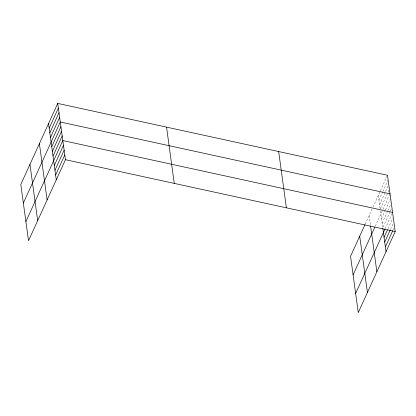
<?xml version="1.0" encoding="UTF-8"?>
<svg xmlns="http://www.w3.org/2000/svg" width="416" height="416" viewBox="0 0 416 416"><rect width="100%" height="100%" fill="white"/><g stroke="black" fill="none" stroke-linecap="round" stroke-linejoin="round"><path stroke-width="0.31" stroke-dasharray="2.08 1.56" d="M365.212 224.13L372.2 208.806M372.96 207.126L380.141 191.376M380.401 190.798L387.483 175.261M378.94 200.049L382.611 191.989M382.876 191.412L387.858 180.482M379.579 204.688L388.497 185.12M380.479 208.754L389.392 189.186M375.253 226.257L382.689 209.945M382.949 209.368L390.031 193.83M381.488 218.613L385.159 210.558M385.419 209.981L390.406 199.046M382.122 223.257L387.634 211.172M387.894 210.595L391.04 203.689M390.104 211.786L382.762 227.9L380.214 209.331M390.364 211.208L391.68 208.333M385.232 228.514L392.054 213.548M387.988 228.691L392.709 218.332M390.478 229.445L393.099 223.694M392.969 230.199L393.76 228.472M378.305 195.406L380.136 208.749M369.143 215.504L370.417 224.786"/><path stroke-width="0.62" d="M57.736 103.423L20.8 184.47L28.517 240.739L65.452 159.692L57.736 103.423L387.483 175.261L395.2 231.53L358.264 312.577L350.548 256.308L364.952 224.708M49.192 128.206L58.37 108.066M49.826 132.85L59.01 112.705M50.466 137.493L59.644 117.348M23.348 203.039L60.284 121.992L390.031 193.83M51.74 146.775L60.918 126.636M52.374 151.419L61.552 131.274M53.014 156.062L62.192 135.918M25.891 221.608L62.826 140.561L392.574 212.399M54.304 165.485L63.482 145.345M54.959 170.269L64.142 150.124M55.614 175.053L64.797 154.908M353.096 274.877L374.743 227.37M355.644 293.446L384.972 229.091M384.051 237.323L387.462 229.845M384.706 242.107L390.218 230.022M385.367 246.891L392.709 230.776M65.452 159.692L395.2 231.53M382.84 228.478L386.022 251.675M370.578 225.95L376.86 271.773M359.71 236.21L367.422 292.479M278.668 151.554L286.385 207.823M166.551 127.13L174.268 183.399M48.558 123.568L56.269 179.832M39.395 143.666L47.112 199.935M29.957 164.372L37.674 220.641"/></g></svg>
